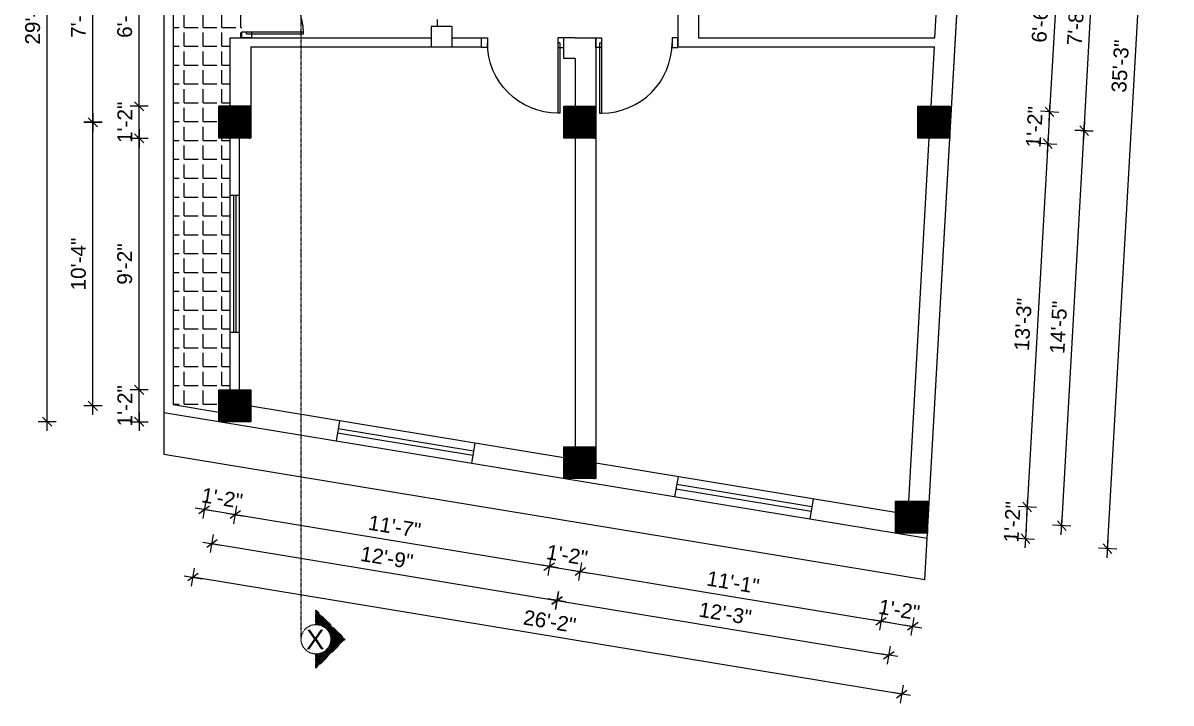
# Model space of a CAD drawing. Header units: inches. Extents: x -14619 to 1971361, y -855114 to -978.
# Drawn here: x 16632 to 17135, y -13115 to -12817 of the extents above; entities that cross this region are included whole.
import ezdxf

# ---------------------------------------------------------------- set-up
doc = ezdxf.new("R2010")
doc.units = ezdxf.units.IN
doc.header["$LTSCALE"] = 0.5
doc.header["$MEASUREMENT"] = 0
doc.header["$PDMODE"] = 66
doc.linetypes.add('CENTERX2', pattern=[4, 2.5, -0.5, 0.5, -0.5])
doc.layers.add('A-Sect-Iden', color=111, linetype='CENTERX2')
for name, color, linetype, lineweight in [('DIM', 180, 'Continuous', 5), ('ELEVATION', 85, 'Continuous', 9), ('Toilet', 7, 'Continuous', 25), ('window', 6, 'Continuous', 13)]:
    doc.layers.add(name, color=color, linetype=linetype, lineweight=lineweight)
doc.styles.add('arial', font='arial.ttf')
doc.styles.add('HEADING', font='swissel.ttf')
doc.dimstyles.new('1 96', dxfattribs={"dimtxt": 6.5, "dimasz": 4, "dimexe": 0, "dimexo": 0, "dimgap": 3, "dimtad": 1, "dimdec": 0, "dimzin": 11, "dimdsep": 46, "dimlunit": 3, "dimtxsty": 'arial', "dimblk": 'oblique', "dimcen": 4, "dimse1": 1, "dimse2": 1, "dimclrd": 256, "dimclre": 256, "dimclrt": 256, "dimadec": 0, "dimazin": 0, "dimtfac": 1, "dimtdec": 0, "dimtix": 1, "dimtmove": 0, "dimatfit": 3, "dimldrblk": 'Arrow2', "dimfxl": 1, "dimtolj": 1, "dimtzin": 0, "dimlwd": -1, "dimlwe": 9, "dimarcsym": 0})
pattern_1 = [(45, (-12928.20696, 5817.94261), (-0.08838834765, 0.08838834765), [])]

# ---------------------------------------------------------------- blocks, each defined once
blk = doc.blocks.new('door')
at = {"layer": 'window', "ltscale": 0.002}
for p, q in [((-100562.66, -53980.34), (-100562.65, -53949.5)), ((-100561.8, -53949.5), (-100562.65, -53949.5)), ((-100561.81, -53980.35), (-100561.8, -53949.5)), ((-100561.81, -53980.35), (-100562.66, -53980.35))]:
    blk.add_line(p, q, dxfattribs=at)
for points in [[(-100596.09, -53982.49), (-100593.52, -53982.49), (-100593.52, -53978.2), (-100596.09, -53978.2)], [(-100560.09, -53982.49), (-100562.66, -53982.49), (-100562.66, -53978.2), (-100560.09, -53978.2)]]:
    blk.add_lwpolyline(points, close=True, dxfattribs=at)
blk.add_arc((-100562.66, -53980.36), 30.86, 89.9793, 179.9793, dxfattribs=at)
blk = doc.blocks.new('oblique')
at = {"lineweight": 9}
for p, q in [((1, 0), (-1, 0)), ((-0.5, -0.5), (0.5, 0.5)), ((0, 1), (0, -1))]:
    blk.add_line(p, q, dxfattribs=at)
blk = doc.blocks.new('*D1249')
at = {"layer": 'Defpoints', "color": 0, "transparency": 16777216}
for p in [(16731.88, -12991.47), (16868.88, -13016.38), (16725.17, -13032.18)]:
    blk.add_point(p, dxfattribs=at)
at = {"layer": 'DIM', "transparency": 16777216}
blk.add_line((16862.54, -13054.84), (16725.17, -13032.18), dxfattribs=at)
at = {"layer": 'DIM', "transparency": 16777216, "xscale": 4, "yscale": 4, "zscale": 4}
for p, rotation in [((16725.17, -13032.18), 170.6334039607934), ((16862.54, -13054.84), 350.6334039607934)]:
    blk.add_blockref('oblique', p, dxfattribs=dict(at, rotation=rotation))
at = {"layer": 'DIM', "transparency": 16777216, "insert": (16794.87, -13037.33), "char_height": 6.5, "attachment_point": 5, "rotation": 350.6334, "style": 'arial'}
blk.add_mtext('\\A1;11\'-7"', dxfattribs=at)
blk = doc.blocks.new('_Oblique')
at = {"color": 0, "linetype": 'ByBlock', "lineweight": -2}
blk.add_line((-0.5, -0.5), (0.5, 0.5), dxfattribs=at)
blk = doc.blocks.new('Arrow2')
for p, q in [((-4.1, 0.75), (-3.08, 0)), ((0, 0), (-4.1, 0.75)), ((-3.08, 0), (-4.1, -0.75)), ((-4.1, -0.75), (0, 0))]:
    blk.add_line(p, q)
blk.add_solid([(-4.1, 0.75), (0, 0), (-3.08, 0), (-4.1, -0.75)])
blk = doc.blocks.new('*D1250')
at = {"layer": 'Defpoints', "color": 0, "transparency": 16777216}
for p in [(16717.88, -12991.47), (16731.88, -12991.47), (16711.54, -13029.94)]:
    blk.add_point(p, dxfattribs=at)
at = {"layer": 'DIM', "transparency": 16777216}
for p, q in [((16711.54, -13029.94), (16707.59, -13029.28)), ((16725.17, -13032.18), (16711.54, -13029.94)), ((16725.17, -13032.18), (16729.11, -13032.83))]:
    blk.add_line(p, q, dxfattribs=at)
at = {"layer": 'DIM', "transparency": 16777216, "xscale": 4, "yscale": 4, "zscale": 4}
for p, rotation in [((16711.54, -13029.94), 350.6334039607934), ((16725.17, -13032.18), 170.6334039607934)]:
    blk.add_blockref('oblique', p, dxfattribs=dict(at, rotation=rotation))
at = {"layer": 'DIM', "transparency": 16777216, "insert": (16719.37, -13024.88), "char_height": 6.5, "attachment_point": 5, "rotation": 350.6334, "style": 'arial'}
blk.add_mtext('\\A1;1\'-2"', dxfattribs=at)
blk = doc.blocks.new('*D1251')
at = {"layer": 'Defpoints', "color": 0, "transparency": 16777216}
for p in [(16868.88, -13016.38), (16882.88, -13016.38), (16876.17, -13057.09)]:
    blk.add_point(p, dxfattribs=at)
at = {"layer": 'DIM', "transparency": 16777216}
for p, q in [((16862.54, -13054.84), (16858.59, -13054.19)), ((16862.54, -13054.84), (16876.17, -13057.09)), ((16876.17, -13057.09), (16880.11, -13057.74))]:
    blk.add_line(p, q, dxfattribs=at)
at = {"layer": 'DIM', "transparency": 16777216, "xscale": 4, "yscale": 4, "zscale": 4}
for p, rotation in [((16862.54, -13054.84), 350.6334039607934), ((16876.17, -13057.09), 170.6334039607934)]:
    blk.add_blockref('oblique', p, dxfattribs=dict(at, rotation=rotation))
at = {"layer": 'DIM', "transparency": 16777216, "insert": (16870.37, -13049.79), "char_height": 6.5, "attachment_point": 5, "rotation": 350.6334, "style": 'arial'}
blk.add_mtext('\\A1;1\'-2"', dxfattribs=at)
blk = doc.blocks.new('*D1230')
at = {"layer": 'Defpoints', "color": 0, "transparency": 16777216}
for p in [(16882.88, -13016.38), (17014.13, -13040.28), (17007.78, -13078.8)]:
    blk.add_point(p, dxfattribs=at)
at = {"layer": 'DIM', "transparency": 16777216}
blk.add_line((16876.17, -13057.09), (17007.78, -13078.8), dxfattribs=at)
at = {"layer": 'DIM', "transparency": 16777216, "xscale": 4, "yscale": 4, "zscale": 4}
for p, rotation in [((16876.17, -13057.09), 170.6334039607934), ((17007.78, -13078.8), 350.6334039607934)]:
    blk.add_blockref('oblique', p, dxfattribs=dict(at, rotation=rotation))
at = {"layer": 'DIM', "transparency": 16777216, "insert": (16942.99, -13061.77), "char_height": 6.5, "attachment_point": 5, "rotation": 350.6334, "style": 'arial'}
blk.add_mtext('\\A1;11\'-1"', dxfattribs=at)
blk = doc.blocks.new('*D1232')
at = {"layer": 'Defpoints', "color": 0, "transparency": 16777216}
for p in [(17014.13, -13040.28), (17028, -13042.62), (17021.65, -13081.09)]:
    blk.add_point(p, dxfattribs=at)
at = {"layer": 'DIM', "transparency": 16777216}
for p, q in [((17007.78, -13078.8), (17003.83, -13078.15)), ((17007.78, -13078.8), (17021.65, -13081.09)), ((17021.65, -13081.09), (17025.6, -13081.74))]:
    blk.add_line(p, q, dxfattribs=at)
at = {"layer": 'DIM', "transparency": 16777216, "xscale": 4, "yscale": 4, "zscale": 4}
for p, rotation in [((17007.78, -13078.8), 350.6334039607934), ((17021.65, -13081.09), 170.6334039607934)]:
    blk.add_blockref('oblique', p, dxfattribs=dict(at, rotation=rotation))
at = {"layer": 'DIM', "transparency": 16777216, "insert": (17015.73, -13073.76), "char_height": 6.5, "attachment_point": 5, "rotation": 350.6334, "style": 'arial'}
blk.add_mtext('\\A1;1\'-2"', dxfattribs=at)
blk = doc.blocks.new('*D1233')
at = {"layer": 'Defpoints', "color": 0, "transparency": 16777216}
for p in [(16724.88, -12984.47), (16875.88, -13009.38), (16865.93, -13069.72)]:
    blk.add_point(p, dxfattribs=at)
at = {"layer": 'DIM', "transparency": 16777216}
blk.add_line((16714.93, -13044.81), (16865.93, -13069.72), dxfattribs=at)
at = {"layer": 'DIM', "transparency": 16777216, "xscale": 4, "yscale": 4, "zscale": 4}
for p, rotation in [((16714.93, -13044.81), 170.6334039608206), ((16865.93, -13069.72), 350.6334039608205)]:
    blk.add_blockref('oblique', p, dxfattribs=dict(at, rotation=rotation))
at = {"layer": 'DIM', "transparency": 16777216, "insert": (16791.46, -13051.03), "char_height": 6.5, "attachment_point": 5, "rotation": 350.6334, "style": 'arial'}
blk.add_mtext('\\A1;12\'-9"', dxfattribs=at)
blk = doc.blocks.new('*D1239')
at = {"layer": 'Defpoints', "color": 0, "transparency": 16777216}
for p in [(16875.88, -13009.38), (17021.13, -13033.28), (17011.17, -13093.68)]:
    blk.add_point(p, dxfattribs=at)
at = {"layer": 'DIM', "transparency": 16777216}
blk.add_line((16865.93, -13069.72), (17011.17, -13093.68), dxfattribs=at)
at = {"layer": 'DIM', "transparency": 16777216, "xscale": 4, "yscale": 4, "zscale": 4}
for p, rotation in [((16865.93, -13069.72), 170.6334039608207), ((17011.17, -13093.68), 350.6334039608208)]:
    blk.add_blockref('oblique', p, dxfattribs=dict(at, rotation=rotation))
at = {"layer": 'DIM', "transparency": 16777216, "insert": (16939.58, -13075.46), "char_height": 6.5, "attachment_point": 5, "rotation": 350.6334, "style": 'arial'}
blk.add_mtext('\\A1;12\'-3"', dxfattribs=at)
blk = doc.blocks.new('*D1240')
at = {"layer": 'Defpoints', "color": 0, "transparency": 16777216}
for p in [(16717.88, -12991.47), (17028, -13042.62), (16706.65, -13059.54)]:
    blk.add_point(p, dxfattribs=at)
at = {"layer": 'DIM', "transparency": 16777216}
blk.add_line((17016.77, -13110.69), (16706.65, -13059.54), dxfattribs=at)
at = {"layer": 'DIM', "transparency": 16777216, "xscale": 4, "yscale": 4, "zscale": 4}
for p, rotation in [((16706.65, -13059.54), 170.6334039608233), ((17016.77, -13110.69), 350.6334039608233)]:
    blk.add_blockref('oblique', p, dxfattribs=dict(at, rotation=rotation))
at = {"layer": 'DIM', "transparency": 16777216, "insert": (16862.74, -13078.88), "char_height": 6.5, "attachment_point": 5, "rotation": 350.6334, "style": 'arial'}
blk.add_mtext('\\A1;26\'-2"', dxfattribs=at)
blk = doc.blocks.new('*D1260')
at = {"layer": 'Defpoints', "color": 0, "transparency": 16777216}
for p in [(16683.06, -12977.47), (16717.88, -12977.47), (16717.88, -12991.47)]:
    blk.add_point(p, dxfattribs=at)
at = {"layer": 'DIM', "transparency": 16777216}
for p, q in [((16683.06, -12977.47), (16683.06, -12973.47)), ((16683.06, -12991.47), (16683.06, -12977.47)), ((16683.06, -12991.47), (16683.06, -12995.47))]:
    blk.add_line(p, q, dxfattribs=at)
at = {"layer": 'DIM', "transparency": 16777216, "xscale": 4, "yscale": 4, "zscale": 4}
for p, rotation in [((16683.06, -12977.47), 270), ((16683.06, -12991.47), 90)]:
    blk.add_blockref('oblique', p, dxfattribs=dict(at, rotation=rotation))
at = {"layer": 'DIM', "transparency": 16777216, "insert": (16676.8, -12984.47), "char_height": 6.5, "attachment_point": 5, "rotation": 90, "style": 'arial'}
blk.add_mtext('\\A1;1\'-2"', dxfattribs=at)
blk = doc.blocks.new('*D1261')
at = {"layer": 'Defpoints', "color": 0, "transparency": 16777216}
for p in [(16683.06, -12867.34), (16717.88, -12867.34), (16717.88, -12977.47)]:
    blk.add_point(p, dxfattribs=at)
at = {"layer": 'DIM', "transparency": 16777216}
blk.add_line((16683.06, -12977.47), (16683.06, -12867.34), dxfattribs=at)
at = {"layer": 'DIM', "transparency": 16777216, "xscale": 4, "yscale": 4, "zscale": 4}
for p, rotation in [((16683.06, -12867.34), 90), ((16683.06, -12977.47), 270)]:
    blk.add_blockref('oblique', p, dxfattribs=dict(at, rotation=rotation))
at = {"layer": 'DIM', "transparency": 16777216, "insert": (16676.74, -12922.4), "char_height": 6.5, "attachment_point": 5, "rotation": 90, "style": 'arial'}
blk.add_mtext('\\A1;9\'-2"', dxfattribs=at)
blk = doc.blocks.new('*D1262')
at = {"layer": 'Defpoints', "color": 0, "transparency": 16777216}
for p in [(16683.06, -12853.34), (16717.88, -12853.34), (16717.88, -12867.34)]:
    blk.add_point(p, dxfattribs=at)
at = {"layer": 'DIM', "transparency": 16777216}
for p, q in [((16683.06, -12853.34), (16683.06, -12849.34)), ((16683.06, -12867.34), (16683.06, -12853.34)), ((16683.06, -12867.34), (16683.06, -12871.34))]:
    blk.add_line(p, q, dxfattribs=at)
at = {"layer": 'DIM', "transparency": 16777216, "xscale": 4, "yscale": 4, "zscale": 4}
for p, rotation in [((16683.06, -12853.34), 270), ((16683.06, -12867.34), 90)]:
    blk.add_blockref('oblique', p, dxfattribs=dict(at, rotation=rotation))
at = {"layer": 'DIM', "transparency": 16777216, "insert": (16676.8, -12860.34), "char_height": 6.5, "attachment_point": 5, "rotation": 90, "style": 'arial'}
blk.add_mtext('\\A1;1\'-2"', dxfattribs=at)
blk = doc.blocks.new('*D1234')
at = {"layer": 'Defpoints', "color": 0, "transparency": 16777216}
for p in [(16683.06, -12775.34), (16717.95, -12775.34), (16717.88, -12853.34)]:
    blk.add_point(p, dxfattribs=at)
at = {"layer": 'DIM', "transparency": 16777216}
blk.add_line((16683.06, -12853.34), (16683.06, -12775.34), dxfattribs=at)
at = {"layer": 'DIM', "transparency": 16777216, "xscale": 4, "yscale": 4, "zscale": 4}
for p, rotation in [((16683.06, -12775.34), 90), ((16683.06, -12853.34), 270)]:
    blk.add_blockref('oblique', p, dxfattribs=dict(at, rotation=rotation))
at = {"layer": 'DIM', "transparency": 16777216, "insert": (16676.74, -12814.34), "char_height": 6.5, "attachment_point": 5, "rotation": 90, "style": 'arial'}
blk.add_mtext('\\A1;6\'-6"', dxfattribs=at)
blk = doc.blocks.new('*D1238')
at = {"layer": 'Defpoints', "color": 0, "transparency": 16777216}
for p in [(16662.8, -12860.34), (16724.88, -12860.34), (16724.88, -12984.47)]:
    blk.add_point(p, dxfattribs=at)
at = {"layer": 'DIM', "transparency": 16777216}
blk.add_line((16662.8, -12984.47), (16662.8, -12860.34), dxfattribs=at)
at = {"layer": 'DIM', "transparency": 16777216, "xscale": 4, "yscale": 4, "zscale": 4}
for p, rotation in [((16662.8, -12860.34), 90), ((16662.8, -12984.47), 270)]:
    blk.add_blockref('oblique', p, dxfattribs=dict(at, rotation=rotation))
at = {"layer": 'DIM', "transparency": 16777216, "insert": (16656.48, -12922.4), "char_height": 6.5, "attachment_point": 5, "rotation": 90, "style": 'arial'}
blk.add_mtext('\\A1;10\'-4"', dxfattribs=at)
blk = doc.blocks.new('*D1258')
at = {"layer": 'Defpoints', "color": 0, "transparency": 16777216}
for p in [(16662.8, -12768.34), (16724.95, -12768.34), (16724.88, -12860.34)]:
    blk.add_point(p, dxfattribs=at)
at = {"layer": 'DIM', "transparency": 16777216}
blk.add_line((16662.8, -12860.34), (16662.8, -12768.34), dxfattribs=at)
at = {"layer": 'DIM', "transparency": 16777216, "xscale": 4, "yscale": 4, "zscale": 4}
for p, rotation in [((16662.8, -12768.34), 90), ((16662.8, -12860.34), 270)]:
    blk.add_blockref('oblique', p, dxfattribs=dict(at, rotation=rotation))
at = {"layer": 'DIM', "transparency": 16777216, "insert": (16656.48, -12814.34), "char_height": 6.5, "attachment_point": 5, "rotation": 90, "style": 'arial'}
blk.add_mtext('\\A1;7\'-8"', dxfattribs=at)
blk = doc.blocks.new('*D1231')
at = {"layer": 'Defpoints', "color": 0, "transparency": 16777216}
for p in [(16642.79, -12638.05), (16717.88, -12638.05), (16717.88, -12991.47)]:
    blk.add_point(p, dxfattribs=at)
at = {"layer": 'DIM', "transparency": 16777216}
blk.add_line((16642.79, -12991.47), (16642.79, -12638.05), dxfattribs=at)
at = {"layer": 'DIM', "transparency": 16777216, "xscale": 4, "yscale": 4, "zscale": 4}
for p, rotation in [((16642.79, -12638.05), 90), ((16642.79, -12991.47), 270)]:
    blk.add_blockref('oblique', p, dxfattribs=dict(at, rotation=rotation))
at = {"layer": 'DIM', "transparency": 16777216, "insert": (16636.47, -12814.76), "char_height": 6.5, "attachment_point": 5, "rotation": 90, "style": 'arial'}
blk.add_mtext('\\A1;29\'-5"', dxfattribs=at)
blk = doc.blocks.new('*D1266')
at = {"layer": 'Defpoints', "color": 0, "transparency": 16777216}
for p in [(17043.06, -12775.34), (17037.88, -12853.3), (17081.52, -12855.76)]:
    blk.add_point(p, dxfattribs=at)
at = {"layer": 'DIM', "transparency": 16777216}
blk.add_line((17085.92, -12777.75), (17081.52, -12855.76), dxfattribs=at)
at = {"layer": 'DIM', "transparency": 16777216, "xscale": 4, "yscale": 4, "zscale": 4}
for p, rotation in [((17085.92, -12777.75), 86.7745133990447), ((17081.52, -12855.76), 266.7745133990447)]:
    blk.add_blockref('oblique', p, dxfattribs=dict(at, rotation=rotation))
at = {"layer": 'DIM', "transparency": 16777216, "insert": (17077.41, -12816.4), "char_height": 6.5, "attachment_point": 5, "rotation": 86.7745, "style": 'arial'}
blk.add_mtext('\\A1;6\'-6"', dxfattribs=at)
blk = doc.blocks.new('*D1267')
at = {"layer": 'Defpoints', "color": 0, "transparency": 16777216}
for p in [(17037.88, -12853.3), (17037.88, -12867.3), (17080.73, -12869.71)]:
    blk.add_point(p, dxfattribs=at)
at = {"layer": 'DIM', "transparency": 16777216}
for p, q in [((17081.52, -12855.76), (17081.75, -12851.76)), ((17081.52, -12855.76), (17080.73, -12869.71)), ((17080.73, -12869.71), (17080.51, -12873.71))]:
    blk.add_line(p, q, dxfattribs=at)
at = {"layer": 'DIM', "transparency": 16777216, "xscale": 4, "yscale": 4, "zscale": 4}
for p, rotation in [((17081.52, -12855.76), 266.7745133990447), ((17080.73, -12869.71), 86.77451339904465)]:
    blk.add_blockref('oblique', p, dxfattribs=dict(at, rotation=rotation))
at = {"layer": 'DIM', "transparency": 16777216, "insert": (17074.87, -12862.38), "char_height": 6.5, "attachment_point": 5, "rotation": 86.7745, "style": 'arial'}
blk.add_mtext('\\A1;1\'-2"', dxfattribs=at)
blk = doc.blocks.new('*D1252')
at = {"layer": 'Defpoints', "color": 0, "transparency": 16777216}
for p in [(17037.88, -12867.3), (17028.13, -13026.28), (17071.77, -13028.74)]:
    blk.add_point(p, dxfattribs=at)
at = {"layer": 'DIM', "transparency": 16777216}
blk.add_line((17080.73, -12869.71), (17071.77, -13028.74), dxfattribs=at)
at = {"layer": 'DIM', "transparency": 16777216, "xscale": 4, "yscale": 4, "zscale": 4}
for p, rotation in [((17080.73, -12869.71), 86.7745133990447), ((17071.77, -13028.74), 266.7745133990447)]:
    blk.add_blockref('oblique', p, dxfattribs=dict(at, rotation=rotation))
at = {"layer": 'DIM', "transparency": 16777216, "insert": (17069.94, -12948.87), "char_height": 6.5, "attachment_point": 5, "rotation": 86.7745, "style": 'arial'}
blk.add_mtext('\\A1;13\'-3"', dxfattribs=at)
blk = doc.blocks.new('*D1253')
at = {"layer": 'Defpoints', "color": 0, "transparency": 16777216}
for p in [(17028.13, -13026.28), (17028.13, -13040.28), (17070.99, -13042.69)]:
    blk.add_point(p, dxfattribs=at)
at = {"layer": 'DIM', "transparency": 16777216}
for p, q in [((17071.77, -13028.74), (17070.99, -13042.69)), ((17071.77, -13028.74), (17072, -13024.74)), ((17070.99, -13042.69), (17070.76, -13046.69))]:
    blk.add_line(p, q, dxfattribs=at)
at = {"layer": 'DIM', "transparency": 16777216, "xscale": 4, "yscale": 4, "zscale": 4}
for p, rotation in [((17071.77, -13028.74), 266.7745133990447), ((17070.99, -13042.69), 86.77451339904465)]:
    blk.add_blockref('oblique', p, dxfattribs=dict(at, rotation=rotation))
at = {"layer": 'DIM', "transparency": 16777216, "insert": (17065.13, -13035.36), "char_height": 6.5, "attachment_point": 5, "rotation": 86.7745, "style": 'arial'}
blk.add_mtext('\\A1;1\'-2"', dxfattribs=at)
blk = doc.blocks.new('*D1254')
at = {"layer": 'Defpoints', "color": 0, "transparency": 16777216}
for p in [(17030.88, -12860.3), (17096.62, -12864), (17021.13, -13033.28)]:
    blk.add_point(p, dxfattribs=at)
at = {"layer": 'DIM', "transparency": 16777216}
blk.add_line((17086.87, -13036.98), (17096.62, -12864), dxfattribs=at)
at = {"layer": 'DIM', "transparency": 16777216, "xscale": 4, "yscale": 4, "zscale": 4}
for p, rotation in [((17096.62, -12864), 86.77451339904093), ((17086.87, -13036.98), 266.7745133990409)]:
    blk.add_blockref('oblique', p, dxfattribs=dict(at, rotation=rotation))
at = {"layer": 'DIM', "transparency": 16777216, "insert": (17085.44, -12950.14), "char_height": 6.5, "attachment_point": 5, "rotation": 86.7745, "style": 'arial'}
blk.add_mtext('\\A1;14\'-5"', dxfattribs=at)
blk = doc.blocks.new('*D1255')
at = {"layer": 'Defpoints', "color": 0, "transparency": 16777216}
for p in [(17036.06, -12768.34), (17101.81, -12772.04), (17030.88, -12860.3)]:
    blk.add_point(p, dxfattribs=at)
at = {"layer": 'DIM', "transparency": 16777216}
blk.add_line((17096.62, -12864), (17101.81, -12772.04), dxfattribs=at)
at = {"layer": 'DIM', "transparency": 16777216, "xscale": 4, "yscale": 4, "zscale": 4}
for p, rotation in [((17101.81, -12772.04), 86.77451339903814), ((17096.62, -12864), 266.7745133990381)]:
    blk.add_blockref('oblique', p, dxfattribs=dict(at, rotation=rotation))
at = {"layer": 'DIM', "transparency": 16777216, "insert": (17092.91, -12817.67), "char_height": 6.5, "attachment_point": 5, "rotation": 86.7745, "style": 'arial'}
blk.add_mtext('\\A1;7\'-8"', dxfattribs=at)
blk = doc.blocks.new('*D1257')
at = {"layer": 'Defpoints', "color": 0, "transparency": 16777216}
for p in [(17051.78, -12620.7), (17130.7, -12625.15), (17028, -13042.62)]:
    blk.add_point(p, dxfattribs=at)
at = {"layer": 'DIM', "transparency": 16777216}
blk.add_line((17106.92, -13047.07), (17130.7, -12625.15), dxfattribs=at)
at = {"layer": 'DIM', "transparency": 16777216, "xscale": 4, "yscale": 4, "zscale": 4}
for p, rotation in [((17130.7, -12625.15), 86.77451339904515), ((17106.92, -13047.07), 266.7745133990452)]:
    blk.add_blockref('oblique', p, dxfattribs=dict(at, rotation=rotation))
at = {"layer": 'DIM', "transparency": 16777216, "insert": (17112.5, -12835.75), "char_height": 6.5, "attachment_point": 5, "rotation": 86.7745, "style": 'arial'}
blk.add_mtext('\\A1;35\'-3"', dxfattribs=at)

msp = doc.modelspace()

# ---------------------------------------------------------------- hatches: boundary and pattern name
h = msp.add_hatch()
h.set_pattern_fill('ANSI31', color=256)
h.set_pattern_definition(pattern_1)
h.paths.add_polyline_path([(16731.95, -12761.34), (16717.95, -12761.34), (16717.95, -12775.34), (16731.95, -12775.34)])
h.paths.add_polyline_path([(16731.95, -12638.05), (16717.95, -12638.05), (16717.95, -12652.05), (16731.95, -12652.05)])
h.paths.add_polyline_path([(16882.88, -12630.21), (16868.88, -12630.21), (16868.88, -12644.21), (16882.88, -12644.21)])
h.paths.add_polyline_path([(17050.95, -12621.47), (17036.95, -12621.47), (17036.95, -12635.47), (17050.94, -12635.47), (17050.95, -12635.43)])
h.paths.add_polyline_path([(17043.06, -12761.34), (17029.06, -12761.34), (17029.06, -12775.34), (17043.06, -12775.34)])
h.paths.add_polyline_path([(17037.88, -12853.3), (17023.88, -12853.3), (17023.88, -12867.3), (17037.88, -12867.3)])
h.paths.add_polyline_path([(16882.88, -12761.34), (16868.88, -12761.34), (16868.88, -12775.34), (16882.88, -12775.34)])
h.paths.add_polyline_path([(16882.88, -12853.34), (16868.88, -12853.34), (16868.88, -12867.34), (16882.88, -12867.34)])
h.paths.add_polyline_path([(16731.88, -12853.34), (16717.88, -12853.34), (16717.88, -12867.34), (16731.88, -12867.34)])
h.paths.add_polyline_path([(16731.88, -12977.47), (16717.88, -12977.47), (16717.88, -12991.47), (16731.88, -12991.47)])
h.paths.add_polyline_path([(16882.88, -13002.38), (16868.88, -13002.38), (16868.88, -13016.38), (16882.88, -13016.38)])
h = msp.add_hatch()
h.set_pattern_fill('ANSI31', color=256)
h.set_pattern_definition(pattern_1)
h.paths.add_polyline_path([(17028.13, -13026.28), (17014.13, -13026.28), (17014.13, -13040.28), (17028.13, -13040.28)])
at = {"layer": 'A-Sect-Iden', "ltscale": 0.5}
h = msp.add_hatch(dxfattribs=at)
h.set_pattern_fill('ANSI37', color=2, scale=4.8, angle=359.9886, style=0)
h.set_pattern_definition([(225.0114023, (42678.9158, -7147.2976), (0.424348492, -0.424179628), []), (315.0114023, (42678.9158, -7147.2976), (0.424179628, 0.424348492), [])])
h.paths.add_polyline_path([(16760.44, -13080.23), (16760.45, -13074), (16773.16, -13086.72), (16760.44, -13099.43), (16760.44, -13093.19, 1)])
at = {"layer": 'Toilet'}
h = msp.add_hatch(dxfattribs=at)
h.set_pattern_fill('ANGLE', color=256, scale=30, style=0)
h.set_pattern_definition([(0, (-14853.439, 5817.943), (0, 8.25), [6, -2.25]), (90, (-14853.439, 5817.943), (-8.25, 5e-16), [6, -2.25])])
h.paths.add_polyline_path([(16697.88, -12765.34), (16697.88, -12984.11), (16717.88, -12987.41), (16717.88, -12977.47), (16722.88, -12977.47), (16722.88, -12867.34), (16717.88, -12867.34), (16717.88, -12853.34), (16722.88, -12853.34), (16722.88, -12823.34), (16727.95, -12823.34), (16727.95, -12793.34), (16727.95, -12793.34), (16727.95, -12775.34), (16717.95, -12775.34), (16717.95, -12765.34)])

# ---------------------------------------------------------------- linework, layer by layer
for p, q in [((16693.88, -12761.34), (16693.88, -13005.75)), ((16697.88, -12765.34), (16697.88, -12984.11)), ((16810.88, -12818.34), (16810.88, -12827.34)), ((16819.88, -12818.34), (16819.88, -12827.34)), ((16832.88, -12827.34), (16832.88, -12823.34)), ((16868.88, -12832.34), (16868.88, -12823.34)), ((16873.88, -12823.34), (16868.88, -12823.34)), ((16873.88, -12832.34), (16868.88, -12832.34)), ((16717.88, -12991.47), (16693.88, -12987.51)), ((17026.98, -13060.7), (17028, -13042.62))]:
    msp.add_line(p, q)
at = {"layer": 'A-Sect-Iden', "ltscale": 0.1}
msp.add_line((16753.96, -13086.71), (16753.96, -12572.26), dxfattribs=at)
msp.add_lwpolyline([(16760.44, -13080.23), (16760.45, -13074), (16773.16, -13086.72), (16760.44, -13099.43), (16760.44, -13093.19)], dxfattribs=at)
msp.add_circle((16760.44, -13086.71), 6.48, dxfattribs=at)
at = {"layer": 'ELEVATION', "color": 146, "ltscale": 0.25, "true_color": 0x105689}
msp.add_line((16813.6, -12818.34), (16813.6, -12815.34), dxfattribs=at)
at = {"layer": 'Toilet'}
for p, q in [((17028, -13042.62), (17047.62, -12694.52)), ((16918.88, -12771.34), (16918.88, -12827.34)), ((16927.88, -12771.34), (16927.88, -12823.34)), ((17031.34, -12823.34), (17034.05, -12775.34)), ((16819.88, -12818.34), (16810.88, -12818.34)), ((16819.88, -12818.34), (16810.88, -12818.34)), ((16722.88, -12823.34), (16810.88, -12823.34)), ((16722.88, -12977.47), (16722.88, -12823.34)), ((16819.88, -12823.34), (16832.88, -12823.34)), ((16873.88, -12823.34), (16882.88, -12823.34)), ((16882.88, -12823.34), (16882.88, -13002.31)), ((16927.88, -12823.34), (17031.34, -12823.34)), ((16731.88, -12827.34), (16731.88, -12853.34)), ((16731.88, -12827.34), (16832.88, -12827.34)), ((16918.88, -12827.34), (17031.12, -12827.34)), ((17029.65, -12853.34), (17031.12, -12827.34)), ((16873.88, -12832.34), (16873.88, -12853.34)), ((16731.95, -12853.34), (16717.88, -12853.34)), ((17023.88, -12853.3), (17024.64, -12853.3)), ((16726.88, -12867.34), (16726.88, -12977.47)), ((16873.88, -12867.34), (16873.88, -13002.38)), ((17019.91, -13026.28), (17028.86, -12867.34)), ((16726.88, -12892.4), (16722.88, -12892.4)), ((16724.46, -12952.4), (16724.46, -12892.4)), ((16725.46, -12952.4), (16725.46, -12892.4)), ((16726.88, -12952.4), (16722.88, -12952.4)), ((16717.88, -12987.41), (16697.88, -12984.11)), ((16868.88, -13007.25), (16731.88, -12984.66)), ((17028, -13042.62), (16717.88, -12991.47)), ((16770.78, -12991.07), (16769.32, -12999.95)), ((16829.09, -13006.26), (16769.89, -12996.5)), ((16829.41, -13004.29), (16770.21, -12994.53)), ((16829.98, -13000.84), (16828.52, -13009.72)), ((17026.98, -13060.7), (16693.88, -13005.75)), ((17014.13, -13031.21), (16882.88, -13009.56)), ((16918.91, -13015.5), (16917.44, -13024.38)), ((16977.54, -13028.72), (16918.34, -13018.96)), ((16977.21, -13030.7), (16918.01, -13020.93)), ((16978.11, -13025.27), (16976.64, -13034.15))]:
    msp.add_line(p, q, dxfattribs=at)
msp.add_lwpolyline([(17028, -13042.62), (17047.62, -12694.52)], dxfattribs=at)
for points in [[(16717.88, -12853.34), (16731.88, -12853.34), (16731.88, -12867.34), (16717.88, -12867.34)], [(16868.88, -12853.34), (16882.88, -12853.34), (16882.88, -12867.34), (16868.88, -12867.34)], [(17023.88, -12853.3), (17037.88, -12853.3), (17037.88, -12867.3), (17023.88, -12867.3)], [(16717.88, -12977.47), (16731.88, -12977.47), (16731.88, -12991.47), (16717.88, -12991.47)], [(16868.88, -13002.38), (16882.88, -13002.38), (16882.88, -13016.38), (16868.88, -13016.38)], [(17014.13, -13026.28), (17028.13, -13026.28), (17028.13, -13040.28), (17014.13, -13040.28)]]:
    msp.add_lwpolyline(points, close=True, dxfattribs=at)
at = {"layer": 'window', "ltscale": 0.002}
for p, q in [((16730.1, -12820.76), (16754.94, -12820.78)), ((16730.1, -12821.62), (16730.1, -12820.76)), ((16730.1, -12821.62), (16754.94, -12821.63)), ((16754.94, -12821.63), (16754.94, -12820.78))]:
    msp.add_line(p, q, dxfattribs=at)
msp.add_lwpolyline([(16727.95, -12823.34), (16727.95, -12820.76), (16732.24, -12820.76), (16732.24, -12823.34)], close=True, dxfattribs=at)
msp.add_arc((16730.12, -12820.73), 24.82, 359.8865, 90.0622, dxfattribs=at)

# ---------------------------------------------------------------- block references
at = {"xscale": -1, "rotation": 180}
msp.add_blockref('door', (117428.98, -66805.82), dxfattribs=at)
at = {"rotation": 180}
msp.add_blockref('door', (-83677.21, -66805.82), dxfattribs=at)

# ---------------------------------------------------------------- texts
at = {"layer": 'A-Sect-Iden', "ltscale": 0.5, "insert": (16760.12, -13086.79), "char_height": 8.64, "width": 27.6731, "attachment_point": 5, "style": 'HEADING'}
msp.add_mtext('{\\fArial|b0|i0|c0|p34;X}', dxfattribs=at)

# ---------------------------------------------------------------- dimensions: what is measured, and where the dimension line sits
at = {"layer": 'DIM'}
for p1, p2, distance, picture, middle in [((17028, -13042.62), (17051.78, -12620.7), -79.05, '*D1257', (17112.5, -12835.75)), ((17021.13, -13033.28), (17030.88, -12860.3), -65.85, '*D1254', (17085.44, -12950.14)), ((16724.88, -12984.47), (16875.88, -13009.38), -61.16, '*D1233', (16791.46, -13051.03)), ((17028, -13042.62), (16717.88, -12991.47), 68.99, '*D1240', (16862.74, -13078.88))]:
    dim = msp.add_aligned_dim(p1=p1, p2=p2, distance=distance, dimstyle='1 96', override={"dimtmove": 1}, dxfattribs=at)
    dim.commit()
    dim.dimension.update_dxf_attribs({"geometry": picture, "text_midpoint": middle})
for base, p1, p2, angle, picture, middle in [((16642.79, -12638.05), (16717.88, -12991.47), (16717.88, -12638.05), 90, '*D1231', (16636.47, -12814.76)), ((16662.8, -12768.34), (16724.88, -12860.34), (16724.95, -12768.34), 90, '*D1258', (16656.48, -12814.34)), ((17101.81, -12772.04), (17030.88, -12860.3), (17036.06, -12768.34), 266.7745, '*D1255', (17092.91, -12817.67)), ((16683.06, -12775.34), (16717.88, -12853.34), (16717.95, -12775.34), 90, '*D1234', (16676.74, -12814.34)), ((17081.52, -12855.76), (17043.06, -12775.34), (17037.88, -12853.3), 266.7745, '*D1266', (17077.41, -12816.4)), ((16683.06, -12853.34), (16717.88, -12867.34), (16717.88, -12853.34), 90, '*D1262', (16676.8, -12860.34)), ((17080.73, -12869.71), (17037.88, -12853.3), (17037.88, -12867.3), 266.7745, '*D1267', (17074.87, -12862.38)), ((16662.8, -12860.34), (16724.88, -12984.47), (16724.88, -12860.34), 90, '*D1238', (16656.48, -12922.4)), ((16683.06, -12867.34), (16717.88, -12977.47), (16717.88, -12867.34), 90, '*D1261', (16676.74, -12922.4)), ((17071.77, -13028.74), (17037.88, -12867.3), (17028.13, -13026.28), 266.7745, '*D1252', (17069.94, -12948.87)), ((16683.06, -12977.47), (16717.88, -12991.47), (16717.88, -12977.47), 90, '*D1260', (16676.8, -12984.47)), ((16711.54, -13029.94), (16731.88, -12991.47), (16717.88, -12991.47), 170.6334, '*D1250', (16719.37, -13024.88)), ((16725.17, -13032.18), (16868.88, -13016.38), (16731.88, -12991.47), 170.6334, '*D1249', (16794.87, -13037.33)), ((17011.17, -13093.68), (16875.88, -13009.38), (17021.13, -13033.28), 170.6334, '*D1239', (16939.58, -13075.46)), ((16876.17, -13057.09), (16868.88, -13016.38), (16882.88, -13016.38), 170.6334, '*D1251', (16870.37, -13049.79)), ((17007.78, -13078.8), (16882.88, -13016.38), (17014.13, -13040.28), 170.6334, '*D1230', (16942.99, -13061.77)), ((17070.99, -13042.69), (17028.13, -13026.28), (17028.13, -13040.28), 266.7745, '*D1253', (17065.13, -13035.36)), ((17021.65, -13081.09), (17014.13, -13040.28), (17028, -13042.62), 170.6334, '*D1232', (17015.73, -13073.76))]:
    dim = msp.add_linear_dim(base=base, p1=p1, p2=p2, angle=angle, dimstyle='1 96', override={"dimtmove": 1}, dxfattribs=at)
    dim.commit()
    dim.dimension.update_dxf_attribs({"geometry": picture, "text_midpoint": middle})

doc.saveas('drawing.dxf')
